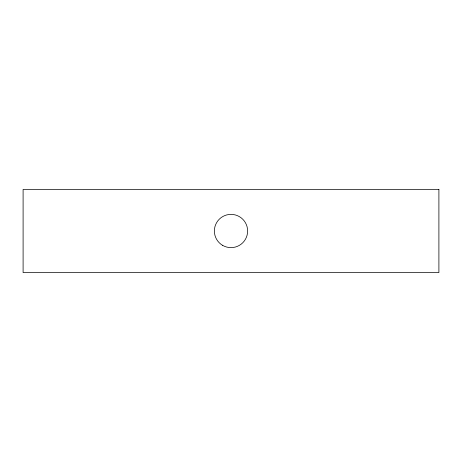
<?xml version="1.0" encoding="UTF-8"?>
<svg xmlns="http://www.w3.org/2000/svg" width="462" height="462" viewBox="0 0 462 462"><rect width="100%" height="100%" fill="white"/><g stroke="black" fill="none" stroke-linecap="round" stroke-linejoin="round"><path stroke-width="0.69" d="M438.9 189.42L23.1 189.42L23.1 272.58L438.9 272.58L438.9 189.42M222.684 245.403A16.632 16.632 0 0 0 247.632 231A16.632 16.632 0 0 0 222.684 216.597A16.632 16.632 0 0 0 222.684 245.403"/></g></svg>
